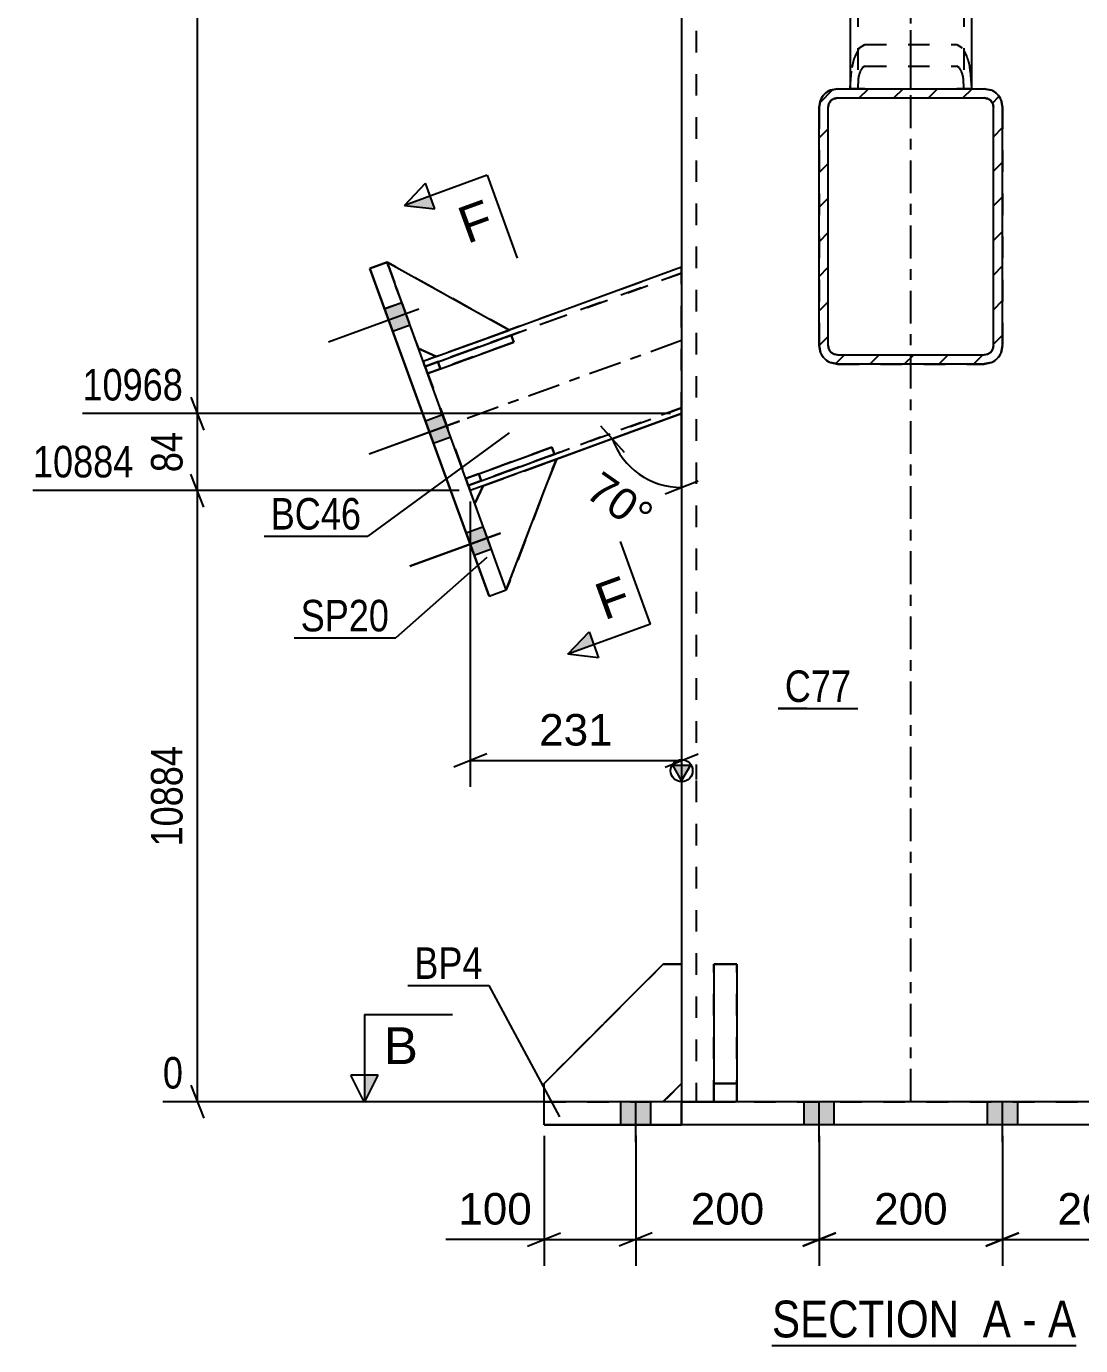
# Model space of a CAD drawing. Header units: millimetres. Extents: x 0 to 1189, y 0 to 841.
# Drawn here: x 383.9 to 479.7, y 364.4 to 484.3 of the extents above; entities that cross this region are included whole.
import ezdxf

# ---------------------------------------------------------------- set-up
doc = ezdxf.new("R2010")
doc.units = ezdxf.units.MM
doc.linetypes.add('DXK_LINE_DOT2', pattern=[3.9198, 1.9599, -1.9599])
doc.linetypes.add('DXK_LINE_DOT3', pattern=[5.9187, 2.979, -0.9799, 0.9799, -0.9799])
doc.styles.add('Arial', font='ARIAL.TTF', dxfattribs={"height": 0.2})
doc.styles.add('Arial Narrow', font='ARIALN.TTF', dxfattribs={"height": 0.2})

# ---------------------------------------------------------------- blocks, each defined once
blk = doc.blocks.new('Unknown-284935191-17 - 3278')
at = {"color": 6, "linetype": 'Continuous'}
blk.add_line((451.64, 364.4), (479.29, 364.4), dxfattribs=at)
at = {"color": 0, "linetype": 'Continuous'}
for points in [[(469.75, 365.15), (469.75, 368.65), (451.64, 368.65), (451.64, 365.15)], [(473.36, 365.15), (473.36, 368.65), (470.8, 368.65), (470.8, 365.15)], [(475.68, 365.15), (475.68, 368.65), (474.41, 368.65), (474.41, 365.15)], [(479.29, 365.15), (479.29, 368.65), (476.73, 368.65), (476.73, 365.15)]]:
    blk.add_wipeout(points, dxfattribs=at)
at = {"color": 7, "linetype": 'Continuous', "style": 'Arial Narrow'}
for s, p in [('SECTION ', (451.64, 365.15)), ('A', (470.8, 365.15)), ('A', (476.73, 365.15)), ('-', (474.41, 365.15))]:
    blk.add_text(s, height=3.34, dxfattribs=at).set_placement(p)
blk = doc.blocks.new('Part-284935191-3362 - 3278')
at = {"color": 7, "linetype": 'DXK_LINE_DOT2'}
for p, q in [((425.39, 442.5), (432.04, 444.92)), ((432.04, 444.92), (425.39, 442.5)), ((432.04, 444.92), (427.49, 433.07)), ((427.49, 433.07), (432.04, 444.92)), ((432.04, 444.92), (432.04, 444.92)), ((424.64, 440.9), (425.39, 442.5)), ((425.39, 442.5), (424.64, 440.9)), ((425.39, 442.5), (425.39, 442.5)), ((427.49, 433.07), (424.64, 440.9)), ((424.64, 440.9), (424.64, 440.9)), ((427.49, 433.07), (424.64, 440.9))]:
    blk.add_line(p, q, dxfattribs=at)
at = {"color": 2, "linetype": 'Continuous'}
blk.add_line((427.49, 433.07), (427.49, 433.07), dxfattribs=at)
blk.add_line((427.49, 433.07), (427.49, 433.07), dxfattribs=at)
blk.add_line((427.49, 433.07), (427.49, 433.07), dxfattribs=at)
blk = doc.blocks.new('Part-284935191-3472 - 3278')
at = {"color": 2, "linetype": 'Continuous'}
for p, q in [((441.76, 399.06), (430.93, 388.23)), ((441.76, 399.06), (441.76, 399.06)), ((443.43, 399.06), (441.76, 399.06)), ((430.93, 388.23), (430.93, 388.23)), ((430.93, 386.56), (430.93, 388.23)), ((441.76, 386.57), (443.43, 388.23))]:
    blk.add_line(p, q, dxfattribs=at)
at = {"color": 7, "linetype": 'DXK_LINE_DOT2'}
for p, q in [((430.93, 388.23), (441.76, 399.06)), ((441.76, 399.06), (443.43, 399.06)), ((443.43, 399.06), (443.43, 388.23)), ((443.43, 388.23), (441.76, 386.56)), ((441.76, 386.56), (430.93, 386.56)), ((441.76, 386.56), (430.93, 386.56)), ((430.93, 386.56), (430.93, 386.56)), ((441.76, 386.56), (441.76, 386.57)), ((441.76, 386.56), (441.76, 386.56))]:
    blk.add_line(p, q, dxfattribs=at)
blk = doc.blocks.new('Part-284935191-3473 - 3278')
at = {"color": 2, "linetype": 'Continuous'}
for p, q in [((446.34, 399.06), (446.34, 399.06)), ((448.43, 399.06), (446.34, 399.06)), ((446.34, 399.06), (446.34, 386.57)), ((448.43, 399.06), (448.43, 399.06)), ((448.43, 399.06), (448.43, 386.57)), ((448.43, 388.23), (446.34, 388.23)), ((446.34, 386.57), (448.43, 386.57))]:
    blk.add_line(p, q, dxfattribs=at)
at = {"color": 7, "linetype": 'DXK_LINE_DOT2'}
for p, q in [((446.34, 399.06), (448.43, 399.06)), ((446.34, 388.23), (448.43, 388.23)), ((446.34, 388.23), (446.34, 386.56)), ((448.43, 388.23), (448.43, 386.56)), ((446.34, 386.56), (446.34, 386.57)), ((448.43, 386.56), (446.34, 386.56)), ((448.43, 386.56), (448.43, 386.57))]:
    blk.add_line(p, q, dxfattribs=at)
blk = doc.blocks.new('Part-284935191-3409 - 3278')
at = {"linetype": 'Continuous'}
h = blk.add_hatch(dxfattribs=at)
h.set_pattern_fill('', scale=0.7, style=0, pattern_type=0)
h.set_pattern_definition([(45, (455.928, 455.2548), (-1.57154, 1.57154), [])])
h.paths.add_polyline_path([(455.93, 476.92), (455.93, 455.25), (456.05, 454.62), (456.42, 454.08), (456.96, 453.71), (457.59, 453.59), (470.93, 453.59), (471.57, 453.71), (472.11, 454.08), (472.47, 454.62), (472.59, 455.25), (472.59, 476.92), (472.47, 477.56), (472.11, 478.1), (471.57, 478.46), (470.93, 478.59), (457.59, 478.59), (456.96, 478.46), (456.42, 478.1), (456.05, 477.56)])
h.paths.add_polyline_path([(457.01, 477.51), (457.28, 477.69), (457.59, 477.75), (470.93, 477.75), (471.25, 477.69), (471.52, 477.51), (471.7, 477.24), (471.76, 476.92), (471.76, 455.25), (471.7, 454.94), (471.52, 454.67), (471.25, 454.48), (470.93, 454.42), (457.59, 454.42), (457.28, 454.48), (457.01, 454.67), (456.82, 454.94), (456.76, 455.25), (456.76, 476.92), (456.82, 477.24)])
at = {"color": 7, "linetype": 'DXK_LINE_DOT2'}
for p, q in [((456.96, 478.46), (457.59, 478.59)), ((457.59, 478.59), (470.93, 478.59)), ((457.59, 478.59), (457.59, 478.59)), ((470.93, 478.59), (470.93, 478.59)), ((470.93, 478.59), (471.57, 478.46)), ((455.93, 476.92), (456.05, 477.56)), ((456.82, 477.24), (456.76, 476.92)), ((456.82, 477.24), (456.82, 477.24)), ((471.7, 477.24), (471.7, 477.24)), ((471.76, 476.92), (471.7, 477.24)), ((472.47, 477.56), (472.59, 476.92)), ((455.93, 476.92), (455.93, 455.25)), ((456.76, 476.92), (456.76, 476.92)), ((456.76, 455.25), (456.76, 476.92)), ((471.76, 476.92), (471.76, 476.92)), ((471.76, 455.25), (471.76, 476.92)), ((472.59, 476.92), (472.59, 455.25)), ((456.05, 454.61), (455.93, 455.25)), ((456.05, 454.61), (456.05, 454.62)), ((456.76, 455.25), (456.76, 455.25)), ((456.76, 455.25), (456.82, 454.93)), ((457.28, 454.48), (457.59, 454.42)), ((457.59, 454.42), (457.59, 454.42)), ((457.59, 454.42), (470.93, 454.42)), ((470.93, 454.42), (471.25, 454.48)), ((470.93, 454.42), (470.93, 454.42)), ((471.7, 454.93), (471.76, 455.25)), ((471.76, 455.25), (471.76, 455.25)), ((472.59, 455.25), (472.47, 454.61)), ((472.47, 454.61), (472.47, 454.62)), ((472.59, 455.25), (472.59, 455.25))]:
    blk.add_line(p, q, dxfattribs=at)
at = {"color": 2, "linetype": 'Continuous'}
for p, q in [((457.59, 478.59), (456.96, 478.46)), ((457.59, 478.59), (470.93, 478.59)), ((471.57, 478.46), (470.93, 478.59)), ((456.05, 477.56), (455.93, 476.92)), ((456.76, 476.92), (456.82, 477.24)), ((457.59, 477.75), (457.28, 477.69)), ((457.28, 477.69), (457.59, 477.75)), ((457.59, 477.75), (457.59, 477.75)), ((457.59, 477.75), (470.93, 477.75)), ((457.59, 477.75), (470.93, 477.75)), ((470.93, 477.75), (470.93, 477.75)), ((471.25, 477.69), (470.93, 477.75)), ((470.93, 477.75), (471.25, 477.69)), ((471.7, 477.24), (471.76, 476.92)), ((472.59, 476.92), (472.47, 477.56)), ((455.93, 455.25), (455.93, 476.92)), ((456.76, 455.25), (456.76, 476.92)), ((471.76, 455.25), (471.76, 476.92)), ((472.59, 455.25), (472.59, 476.92)), ((455.93, 455.25), (456.05, 454.62)), ((456.82, 454.94), (456.76, 455.25)), ((457.59, 454.42), (457.28, 454.48)), ((457.59, 454.42), (470.93, 454.42)), ((471.25, 454.48), (470.93, 454.42)), ((471.76, 455.25), (471.7, 454.94)), ((472.47, 454.62), (472.59, 455.25)), ((457.59, 453.59), (456.96, 453.71)), ((456.96, 453.71), (457.59, 453.59)), ((457.59, 453.59), (470.93, 453.59)), ((457.59, 453.59), (457.59, 453.59)), ((457.59, 453.59), (470.93, 453.59)), ((471.57, 453.71), (470.93, 453.59)), ((470.93, 453.59), (471.57, 453.71)), ((470.93, 453.59), (470.93, 453.59))]:
    blk.add_line(p, q, dxfattribs=at)
at = {"color": 7, "linetype": 'DXK_LINE_DOT3'}
blk.add_line((464.26, 466.09), (464.26, 466.09), dxfattribs=at)
at = {"color": 7, "linetype": 'DXK_LINE_DOT2'}
for centre, radius, start, end in [((457.59, 476.92), 1.67, 112.5, 157.5), ((470.93, 476.92), 1.67, 22.5, 67.5), ((457.59, 455.25), 0.833, 202.5, 247.5), ((470.93, 455.25), 0.833, 292.5, 337.5)]:
    blk.add_arc(centre, radius, start, end, dxfattribs=at)
at = {"color": 2, "linetype": 'Continuous'}
for centre, radius, start, end in [((457.59, 476.92), 1.67, 112.5, 157.5), ((470.93, 476.92), 1.67, 22.5, 67.5), ((457.59, 476.92), 0.833, 112.5, 157.5), ((457.59, 476.92), 0.833, 112.5, 157.5), ((470.93, 476.92), 0.833, 22.5, 67.5), ((470.93, 476.92), 0.833, 22.5, 67.5), ((457.59, 455.25), 1.67, 202.5, 247.5), ((457.59, 455.25), 1.67, 202.5, 247.5), ((457.59, 455.25), 0.833, 202.5, 247.5), ((470.93, 455.25), 0.833, 292.5, 337.5), ((470.93, 455.25), 1.67, 292.5, 337.5), ((470.93, 455.25), 1.67, 292.5, 337.5)]:
    blk.add_arc(centre, radius, start, end, dxfattribs=at)
blk = doc.blocks.new('Part-284935191-3356 - 3278')
at = {"linetype": 'Continuous'}
blk.add_hatch(color=2, dxfattribs=at).paths.add_polyline_path([(443.43, 415.73), (442.63, 417.13), (444.23, 417.13)])
at = {"color": 2, "linetype": 'Continuous'}
for p, q in [((443.43, 746.47), (443.43, 415.83)), ((443.43, 415.73), (442.63, 417.13)), ((442.63, 417.13), (444.23, 417.13)), ((444.23, 417.13), (443.43, 415.73)), ((443.43, 415.73), (443.43, 386.57))]:
    blk.add_line(p, q, dxfattribs=at)
at = {"color": 7, "linetype": 'DXK_LINE_DOT2'}
for p, q in [((444.76, 746.47), (444.76, 415.83)), ((444.76, 415.73), (444.76, 386.56)), ((443.43, 386.56), (443.43, 386.57)), ((443.43, 386.57), (443.43, 386.56)), ((443.43, 386.56), (443.43, 386.56)), ((443.63, 386.56), (443.43, 386.56)), ((443.43, 386.56), (443.63, 386.56)), ((444.21, 386.56), (443.63, 386.56)), ((443.63, 386.56), (444.21, 386.56)), ((445.07, 386.56), (444.21, 386.56)), ((444.21, 386.56), (445.07, 386.56)), ((444.76, 386.56), (444.76, 386.57)), ((444.76, 386.56), (444.76, 386.56)), ((444.86, 386.56), (444.76, 386.56)), ((444.76, 386.56), (444.86, 386.56)), ((445.15, 386.56), (444.86, 386.56)), ((444.86, 386.56), (445.15, 386.56)), ((446.09, 386.56), (445.07, 386.56)), ((445.07, 386.56), (446.09, 386.56)), ((445.58, 386.56), (445.15, 386.56)), ((445.15, 386.56), (445.58, 386.56)), ((446.09, 386.56), (445.58, 386.56)), ((445.58, 386.56), (446.09, 386.56)), ((446.09, 386.56), (482.43, 386.56)), ((446.09, 386.56), (482.43, 386.56)), ((446.09, 386.56), (482.43, 386.56)), ((446.09, 386.56), (482.43, 386.56))]:
    blk.add_line(p, q, dxfattribs=at)
at = {"color": 7, "linetype": 'DXK_LINE_DOT3'}
for p, q in [((464.26, 415.83), (464.26, 746.47)), ((464.26, 386.56), (464.26, 415.73))]:
    blk.add_line(p, q, dxfattribs=at)
at = {"color": 2, "linetype": 'Continuous'}
blk.add_circle((443.43, 416.63), 1, dxfattribs=at)
blk = doc.blocks.new('Part-284935191-3357 - 3278')
at = {"color": 2, "linetype": 'Continuous'}
for p, q in [((432.04, 444.93), (425.39, 442.5)), ((427.49, 433.07), (432.04, 444.93)), ((432.04, 444.93), (432.04, 444.93)), ((424.64, 440.9), (425.39, 442.5)), ((425.39, 442.5), (425.39, 442.5)), ((427.49, 433.07), (427.49, 433.07)), ((427.49, 433.07), (427.49, 433.07))]:
    blk.add_line(p, q, dxfattribs=at)
at = {"color": 7, "linetype": 'DXK_LINE_DOT2'}
for p, q in [((425.39, 442.5), (432.04, 444.93)), ((432.04, 444.93), (427.49, 433.07)), ((424.64, 440.9), (425.39, 442.5)), ((427.49, 433.07), (424.64, 440.9)), ((424.64, 440.9), (424.64, 440.9)), ((424.64, 440.9), (424.64, 440.9)), ((427.49, 433.07), (424.64, 440.9))]:
    blk.add_line(p, q, dxfattribs=at)
blk = doc.blocks.new('Part-284935191-3363 - 3278')
at = {"color": 7, "linetype": 'DXK_LINE_DOT2'}
for p, q in [((423.81, 443.17), (431.64, 446.02)), ((424.99, 443.6), (431.64, 446.02)), ((431.87, 445.39), (431.64, 446.02)), ((424.04, 442.54), (431.87, 445.39)), ((431.87, 445.39), (425.21, 442.97)), ((423.81, 443.17), (424.99, 443.6)), ((425.21, 442.97), (424.99, 443.6)), ((424.04, 442.54), (423.81, 443.17)), ((424.03, 442.58), (423.81, 443.17)), ((423.81, 443.17), (423.81, 443.17)), ((424.04, 442.54), (424.03, 442.58)), ((425.21, 442.97), (424.04, 442.54)), ((424.04, 442.54), (424.04, 442.54))]:
    blk.add_line(p, q, dxfattribs=at)
blk = doc.blocks.new('Part-284935191-3370 - 3278')
at = {"color": 7, "linetype": 'DXK_LINE_DOT2'}
for p, q in [((420.11, 453.35), (427.94, 456.2)), ((420.33, 452.72), (428.17, 455.57)), ((421.28, 453.78), (427.94, 456.2)), ((428.17, 455.57), (421.51, 453.15)), ((428.17, 455.57), (427.94, 456.2)), ((420.11, 453.35), (421.28, 453.78)), ((420.33, 452.72), (420.11, 453.35)), ((420.33, 452.72), (420.11, 453.35)), ((420.11, 453.35), (420.11, 453.35)), ((421.51, 453.15), (420.33, 452.72)), ((421.51, 453.15), (421.28, 453.78)), ((420.33, 452.72), (420.33, 452.72))]:
    blk.add_line(p, q, dxfattribs=at)
blk = doc.blocks.new('Part-284935191-3375 - 3278')
at = {"color": 2, "linetype": 'Continuous'}
for p, q in [((416.66, 462.83), (427.77, 456.67)), ((421.11, 454.25), (427.77, 456.67)), ((427.77, 456.67), (427.77, 456.67)), ((419.51, 455), (421.11, 454.25)), ((421.11, 454.25), (421.11, 454.25))]:
    blk.add_line(p, q, dxfattribs=at)
at = {"color": 7, "linetype": 'DXK_LINE_DOT2'}
for p, q in [((416.66, 462.83), (416.66, 462.83)), ((416.66, 462.83), (419.51, 455)), ((416.66, 462.83), (416.66, 462.83)), ((416.66, 462.83), (427.77, 456.67)), ((419.51, 455), (416.66, 462.83)), ((427.77, 456.67), (421.11, 454.25)), ((419.51, 455), (419.51, 455)), ((419.51, 455), (419.51, 455)), ((421.11, 454.25), (419.51, 455))]:
    blk.add_line(p, q, dxfattribs=at)
blk = doc.blocks.new('Bolt-284935191-3381 - 3278')
at = {"linetype": 'Continuous'}
for points in [[(418.74, 457.11), (418, 459.15), (416.43, 458.58), (417.17, 456.54)], [(418.74, 457.11), (418, 459.15), (416.43, 458.58), (417.17, 456.54)], [(418.74, 457.11), (418, 459.14), (416.43, 458.57), (417.17, 456.54)], [(422.44, 446.93), (421.7, 448.97), (420.14, 448.4), (420.88, 446.36)], [(422.44, 446.93), (421.7, 448.96), (420.14, 448.39), (420.88, 446.36)], [(426.15, 436.75), (425.41, 438.79), (423.84, 438.22), (424.58, 436.18)], [(426.15, 436.75), (425.41, 438.79), (423.84, 438.22), (424.58, 436.18)], [(426.15, 436.75), (425.41, 438.78), (423.84, 438.21), (424.58, 436.18)]]:
    blk.add_hatch(color=1, dxfattribs=at).paths.add_polyline_path(points)
at = {"color": 1, "linetype": 'Continuous'}
for p, q in [((418, 459.15), (416.43, 458.58)), ((418, 459.15), (416.43, 458.58)), ((418, 459.14), (416.43, 458.57)), ((419.54, 458.56), (411.32, 455.56)), ((419.54, 458.56), (411.32, 455.57)), ((419.54, 458.55), (411.32, 455.56)), ((418.74, 457.11), (417.17, 456.54)), ((418.74, 457.11), (417.17, 456.54)), ((418.74, 457.11), (417.17, 456.54)), ((423.25, 448.38), (415.03, 445.39)), ((423.25, 448.37), (415.03, 445.38)), ((421.7, 448.97), (420.14, 448.4)), ((421.7, 448.96), (420.14, 448.39)), ((422.44, 446.93), (420.88, 446.36)), ((422.44, 446.93), (420.88, 446.36)), ((425.41, 438.79), (423.84, 438.22)), ((425.41, 438.79), (423.84, 438.22)), ((425.41, 438.78), (423.84, 438.21)), ((426.95, 438.2), (418.73, 435.2)), ((426.95, 438.2), (418.73, 435.21)), ((426.95, 438.19), (418.73, 435.2)), ((426.15, 436.75), (424.58, 436.18)), ((426.15, 436.75), (424.58, 436.18)), ((426.15, 436.75), (424.58, 436.18))]:
    blk.add_line(p, q, dxfattribs=at)
blk = doc.blocks.new('Part-284935191-3386 - 3278')
at = {"color": 2, "linetype": 'Continuous'}
for p, q in [((416.66, 462.83), (415.09, 462.26)), ((427.49, 433.07), (416.66, 462.83)), ((415.09, 462.26), (425.92, 432.5)), ((415.09, 462.26), (415.09, 462.25)), ((415.09, 462.25), (415.09, 462.25)), ((425.92, 432.5), (415.09, 462.25)), ((425.92, 432.5), (427.49, 433.07)), ((425.92, 432.5), (427.49, 433.07)), ((427.49, 433.07), (427.49, 433.07)), ((427.49, 433.07), (427.49, 433.07)), ((427.49, 433.07), (427.49, 433.07)), ((427.49, 433.07), (427.49, 433.07)), ((425.92, 432.5), (425.92, 432.5))]:
    blk.add_line(p, q, dxfattribs=at)
at = {"color": 7, "linetype": 'DXK_LINE_DOT2'}
for p, q in [((415.09, 462.25), (416.66, 462.82)), ((416.66, 462.82), (416.66, 462.83)), ((416.66, 462.83), (416.66, 462.83)), ((427.49, 433.07), (416.66, 462.82)), ((427.49, 433.07), (427.49, 433.07)), ((427.49, 433.07), (427.49, 433.07))]:
    blk.add_line(p, q, dxfattribs=at)
blk = doc.blocks.new('Part-284935191-3456 - 3278')
at = {"color": 7, "linetype": 'DXK_LINE_DOT2'}
for p, q in [((430.93, 388.22), (441.76, 399.06)), ((441.76, 399.06), (430.93, 388.22)), ((441.76, 399.06), (443.43, 399.06)), ((441.76, 399.06), (441.76, 399.06)), ((443.43, 399.06), (441.76, 399.06)), ((443.43, 399.06), (443.43, 388.22)), ((430.93, 386.56), (430.93, 388.22)), ((443.43, 388.22), (441.76, 386.56)), ((441.76, 386.56), (430.93, 386.56)), ((430.93, 386.56), (441.76, 386.56)), ((441.76, 386.56), (441.77, 386.57)), ((441.76, 386.56), (441.76, 386.56))]:
    blk.add_line(p, q, dxfattribs=at)
at = {"color": 2, "linetype": 'Continuous'}
blk.add_line((441.77, 386.57), (443.43, 388.22), dxfattribs=at)
blk = doc.blocks.new('Part-284935191-3396 - 3278')
at = {"color": 7, "linetype": 'DXK_LINE_DOT2'}
for p, q in [((443.43, 462.37), (419.94, 453.82)), ((420.11, 453.35), (443.43, 461.84)), ((443.43, 461.84), (420.11, 453.35)), ((443.43, 449.07), (443.43, 462.37)), ((427.77, 456.67), (421.11, 454.25)), ((419.94, 453.82), (419.94, 453.82)), ((419.94, 453.82), (419.96, 453.75)), ((419.96, 453.75), (419.94, 453.82)), ((419.96, 453.75), (420.04, 453.55)), ((420.04, 453.55), (419.96, 453.75)), ((420.04, 453.55), (420.15, 453.24)), ((420.15, 453.24), (420.04, 453.55)), ((420.11, 453.35), (420.11, 453.35)), ((420.12, 453.32), (420.11, 453.35)), ((420.11, 453.35), (420.12, 453.32)), ((420.16, 453.21), (420.12, 453.32)), ((420.12, 453.32), (420.16, 453.22)), ((420.15, 453.24), (424, 442.66)), ((420.15, 453.24), (424, 442.65)), ((420.16, 453.22), (423.99, 442.68)), ((420.16, 453.21), (423.93, 442.83)), ((424.04, 442.54), (443.43, 449.6)), ((443.43, 449.6), (424.04, 442.55)), ((432.04, 444.92), (425.38, 442.5)), ((432.04, 444.93), (425.39, 442.5)), ((423.99, 442.68), (423.93, 442.83)), ((423.99, 442.68), (424.03, 442.58)), ((424.03, 442.58), (423.99, 442.68)), ((424.11, 442.35), (424, 442.66)), ((424, 442.65), (424.11, 442.35)), ((424.03, 442.58), (424.04, 442.55)), ((424.04, 442.54), (424.03, 442.58)), ((424.04, 442.55), (424.04, 442.54)), ((424.11, 442.35), (424.18, 442.15)), ((424.18, 442.15), (424.11, 442.35)), ((424.18, 442.15), (424.21, 442.07)), ((424.21, 442.08), (424.18, 442.15)), ((424.21, 442.07), (424.21, 442.08)), ((424.21, 442.07), (424.21, 442.08))]:
    blk.add_line(p, q, dxfattribs=at)
at = {"color": 2, "linetype": 'Continuous'}
for p, q in [((443.43, 462.37), (427.77, 456.67)), ((421.11, 454.25), (419.94, 453.82)), ((443.43, 449.07), (432.04, 444.93)), ((443.43, 449.07), (432.04, 444.92)), ((425.39, 442.5), (424.21, 442.08)), ((425.38, 442.5), (424.21, 442.08))]:
    blk.add_line(p, q, dxfattribs=at)
at = {"color": 7, "linetype": 'DXK_LINE_DOT3'}
blk.add_line((443.43, 455.72), (422.07, 447.95), dxfattribs=at)
blk = doc.blocks.new('Part-284935191-3462 - 3278')
at = {"color": 2, "linetype": 'Continuous'}
for p, q in [((430.93, 386.56), (443.43, 386.57)), ((430.93, 384.48), (430.93, 386.56)), ((443.43, 386.57), (443.43, 384.48)), ((443.43, 386.57), (485.09, 386.57)), ((485.09, 384.48), (485.09, 386.57)), ((485.09, 386.57), (497.59, 386.56)), ((497.59, 384.48), (497.59, 386.56)), ((430.93, 384.48), (443.43, 384.48)), ((430.93, 384.48), (430.93, 384.47)), ((430.93, 384.47), (430.93, 384.48)), ((430.93, 384.47), (443.43, 384.47)), ((443.43, 384.48), (485.09, 384.48)), ((485.1, 384.47), (443.43, 384.47)), ((497.59, 384.48), (485.09, 384.48)), ((485.1, 384.47), (497.59, 384.47)), ((497.59, 384.47), (497.59, 384.48)), ((497.59, 384.47), (497.59, 384.48))]:
    blk.add_line(p, q, dxfattribs=at)
at = {"color": 7, "linetype": 'DXK_LINE_DOT2'}
for p, q in [((443.43, 386.55), (430.93, 386.56)), ((430.93, 386.56), (430.93, 386.56)), ((485.1, 386.55), (443.43, 386.55)), ((443.43, 384.47), (443.43, 386.55)), ((497.59, 386.56), (485.1, 386.55)), ((485.1, 386.55), (485.1, 384.47))]:
    blk.add_line(p, q, dxfattribs=at)
blk = doc.blocks.new('Bolt-284935191-3405 - 3278')
at = {"linetype": 'Continuous'}
for points in [[(437.89, 384.48), (440.64, 384.48), (440.64, 386.56), (437.89, 386.56)], [(437.89, 384.48), (440.64, 384.48), (440.64, 386.56), (437.89, 386.56)], [(454.55, 384.47), (457.3, 384.47), (457.3, 386.56), (454.55, 386.56)], [(454.55, 384.48), (457.3, 384.48), (457.3, 386.56), (454.55, 386.56)], [(471.22, 384.47), (473.97, 384.47), (473.97, 386.56), (471.22, 386.56)], [(471.22, 384.48), (473.97, 384.48), (473.97, 386.56), (471.22, 386.56)], [(487.89, 384.48), (490.64, 384.48), (490.64, 386.56), (487.89, 386.56)], [(487.89, 384.48), (490.64, 384.48), (490.64, 386.56), (487.89, 386.56)]]:
    blk.add_hatch(color=1, dxfattribs=at).paths.add_polyline_path(points)
at = {"color": 1, "linetype": 'Continuous'}
for p, q in [((437.89, 384.48), (437.89, 386.56)), ((437.89, 384.48), (437.89, 386.56)), ((439.26, 382.89), (439.26, 386.56)), ((439.26, 382.9), (439.26, 386.56)), ((440.64, 384.48), (440.64, 386.56)), ((440.64, 384.48), (440.64, 386.56)), ((454.55, 384.47), (454.55, 386.56)), ((454.55, 384.48), (454.55, 386.56)), ((455.93, 382.89), (455.93, 386.56)), ((455.93, 382.9), (455.93, 386.56)), ((457.3, 384.47), (457.3, 386.56)), ((457.3, 384.48), (457.3, 386.56)), ((471.22, 384.47), (471.22, 386.56)), ((471.22, 384.48), (471.22, 386.56)), ((472.59, 382.89), (472.59, 386.56)), ((472.59, 382.9), (472.59, 386.56)), ((473.97, 384.47), (473.97, 386.56)), ((473.97, 384.48), (473.97, 386.56)), ((487.89, 384.48), (487.89, 386.56)), ((487.89, 384.48), (487.89, 386.56)), ((489.26, 382.89), (489.26, 386.56)), ((489.26, 382.9), (489.26, 386.56)), ((490.64, 384.48), (490.64, 386.56)), ((490.64, 384.48), (490.64, 386.56))]:
    blk.add_line(p, q, dxfattribs=at)
blk = doc.blocks.new('Part-284935191-3413 - 3278')
at = {"color": 7, "linetype": 'DXK_LINE_DOT2'}
for p, q in [((457.59, 478.58), (456.96, 478.45)), ((457.59, 478.58), (470.93, 478.58)), ((457.59, 478.58), (457.59, 478.58)), ((470.93, 478.58), (470.93, 478.58)), ((471.57, 478.45), (470.93, 478.58)), ((456.05, 477.55), (455.93, 476.91)), ((456.76, 476.91), (456.82, 477.23)), ((456.82, 477.23), (456.82, 477.23)), ((457.28, 477.68), (457.59, 477.75)), ((457.59, 477.74), (457.59, 477.75)), ((457.59, 477.75), (470.93, 477.75)), ((470.93, 477.74), (470.93, 477.75)), ((470.93, 477.75), (471.25, 477.68)), ((471.7, 477.23), (471.7, 477.23)), ((471.7, 477.23), (471.76, 476.91)), ((472.59, 476.91), (472.47, 477.55)), ((455.93, 476.91), (455.93, 455.24)), ((456.76, 476.91), (456.76, 476.91)), ((456.76, 455.25), (456.76, 476.91)), ((471.76, 476.91), (471.76, 476.91)), ((471.76, 455.25), (471.76, 476.91)), ((472.59, 476.91), (472.59, 455.24)), ((455.93, 455.25), (456.05, 454.61)), ((456.05, 454.6), (456.05, 454.61)), ((456.76, 455.24), (456.76, 455.25)), ((456.82, 454.93), (456.76, 455.25)), ((457.59, 454.41), (457.28, 454.48)), ((457.59, 454.41), (457.59, 454.41)), ((457.59, 454.41), (470.93, 454.41)), ((471.25, 454.48), (470.93, 454.41)), ((470.93, 454.41), (470.93, 454.41)), ((471.76, 455.25), (471.7, 454.93)), ((471.76, 455.24), (471.76, 455.25)), ((472.47, 454.61), (472.59, 455.25)), ((472.47, 454.6), (472.47, 454.61)), ((456.96, 453.71), (457.59, 453.58)), ((457.59, 453.58), (470.93, 453.58)), ((457.59, 453.58), (457.59, 453.58)), ((470.93, 453.58), (471.57, 453.71)), ((470.93, 453.58), (470.93, 453.58))]:
    blk.add_line(p, q, dxfattribs=at)
at = {"color": 7, "linetype": 'DXK_LINE_DOT3'}
blk.add_line((464.26, 466.08), (464.26, 466.08), dxfattribs=at)
at = {"color": 7, "linetype": 'DXK_LINE_DOT2'}
for centre, radius, start, end in [((457.59, 476.91), 1.67, 112.5, 157.5), ((470.93, 476.91), 1.67, 22.5, 67.5), ((457.59, 476.91), 0.833, 112.5, 157.5), ((470.93, 476.91), 0.833, 22.5, 67.5), ((457.59, 455.25), 1.67, 202.5, 247.5), ((457.59, 455.25), 0.833, 202.5, 247.5), ((470.93, 455.25), 0.833, 292.5, 337.5), ((470.93, 455.25), 1.67, 292.5, 337.5)]:
    blk.add_arc(centre, radius, start, end, dxfattribs=at)
blk = doc.blocks.new('Part-284935191-3457 - 3278')
at = {"color": 7, "linetype": 'DXK_LINE_DOT2'}
for p, q in [((446.34, 386.55), (446.34, 399.06)), ((448.43, 399.06), (446.34, 399.06)), ((446.34, 399.06), (448.43, 399.06)), ((448.43, 386.55), (448.43, 399.06)), ((446.34, 388.22), (448.43, 388.22)), ((448.43, 388.22), (446.34, 388.22)), ((446.34, 386.56), (446.34, 386.55)), ((446.34, 386.56), (448.43, 386.56)), ((446.34, 386.55), (448.43, 386.55)), ((448.43, 386.56), (448.43, 386.55))]:
    blk.add_line(p, q, dxfattribs=at)
blk = doc.blocks.new('Part-284935191-3480 - 3278')
at = {"linetype": 'Continuous'}
h = blk.add_hatch(dxfattribs=at)
h.set_pattern_fill('', scale=0.7, style=0, pattern_type=0)
h.set_pattern_definition([(45, (458.7613, 492.9583), (-1.57154, 1.57154), [])])
h.paths.add_polyline_path([(458.76, 517.54), (458.76, 492.96), (458.86, 491.45), (459.15, 490.18), (459.58, 489.32), (460.09, 489.02), (468.43, 489.02), (468.94, 489.32), (469.37, 490.18), (469.66, 491.45), (469.76, 492.96), (469.76, 517.54), (469.66, 519.05), (469.37, 520.33), (468.94, 521.18), (468.43, 521.48), (460.09, 521.48), (459.58, 521.18), (459.15, 520.33), (458.86, 519.05)])
h.paths.add_polyline_path([(459.62, 518.93), (459.84, 519.36), (460.09, 519.51), (468.43, 519.51), (468.68, 519.36), (468.9, 518.93), (469.04, 518.3), (469.09, 517.54), (469.09, 492.96), (469.04, 492.21), (468.9, 491.57), (468.68, 491.14), (468.43, 490.99), (460.09, 490.99), (459.84, 491.14), (459.62, 491.57), (459.48, 492.21), (459.43, 492.96), (459.43, 517.54), (459.48, 518.3)])
at = {"color": 2, "linetype": 'Continuous'}
for p, q in [((460.09, 521.48), (459.58, 521.18)), ((460.09, 521.48), (468.43, 521.48)), ((468.94, 521.18), (468.43, 521.48)), ((458.86, 519.05), (458.76, 517.54)), ((459.84, 519.36), (460.09, 519.51)), ((460.09, 519.51), (468.43, 519.51)), ((468.43, 519.51), (468.68, 519.36)), ((469.76, 517.54), (469.66, 519.05)), ((459.43, 517.54), (459.48, 518.3)), ((469.04, 518.3), (469.09, 517.54)), ((458.76, 492.96), (458.76, 517.54)), ((459.43, 492.96), (459.43, 517.54)), ((469.09, 492.96), (469.09, 517.54)), ((469.76, 492.96), (469.76, 517.54)), ((458.76, 492.96), (458.76, 478.59)), ((458.76, 492.96), (458.86, 491.45)), ((459.48, 492.21), (459.43, 492.96)), ((469.09, 492.96), (469.04, 492.21)), ((469.66, 491.45), (469.76, 492.96)), ((469.76, 492.96), (469.76, 478.59)), ((460.09, 490.99), (459.84, 491.14)), ((460.09, 490.99), (468.43, 490.99)), ((468.68, 491.14), (468.43, 490.99)), ((459.58, 489.32), (460.09, 489.02)), ((460.09, 489.02), (468.43, 489.02)), ((468.43, 489.02), (468.94, 489.32))]:
    blk.add_line(p, q, dxfattribs=at)
at = {"color": 7, "linetype": 'DXK_LINE_DOT2'}
for p, q in [((458.76, 517.54), (458.76, 492.96)), ((459.43, 517.54), (459.43, 478.59)), ((469.09, 517.54), (469.09, 478.59)), ((469.76, 517.54), (469.76, 492.96)), ((459.58, 482.31), (460.09, 482.61)), ((460.09, 482.61), (468.43, 482.61)), ((468.43, 482.61), (468.94, 482.31)), ((460.09, 480.64), (459.84, 480.5)), ((460.09, 480.64), (468.43, 480.64)), ((468.68, 480.5), (468.43, 480.64)), ((458.76, 478.68), (458.86, 480.18)), ((459.48, 479.43), (459.43, 478.68)), ((469.09, 478.68), (469.04, 479.43)), ((469.66, 480.18), (469.76, 478.68)), ((458.76, 478.59), (458.76, 478.59)), ((458.76, 478.59), (459.43, 478.59)), ((458.76, 478.59), (458.76, 478.59)), ((458.76, 478.59), (458.76, 478.59)), ((458.86, 478.59), (458.76, 478.59)), ((459.15, 478.59), (458.86, 478.59)), ((459.58, 478.59), (459.15, 478.59)), ((459.43, 478.59), (459.48, 478.59)), ((459.48, 478.59), (459.62, 478.59)), ((460.09, 478.59), (459.58, 478.59)), ((459.62, 478.59), (459.84, 478.59)), ((459.84, 478.59), (460.09, 478.59)), ((460.09, 478.59), (468.43, 478.59)), ((460.09, 478.59), (468.43, 478.59)), ((468.43, 478.59), (468.68, 478.59)), ((468.94, 478.59), (468.43, 478.59)), ((468.68, 478.59), (468.9, 478.59)), ((468.9, 478.59), (469.04, 478.59)), ((469.37, 478.59), (468.94, 478.59)), ((469.04, 478.59), (469.09, 478.59)), ((469.09, 478.59), (469.76, 478.59)), ((469.66, 478.59), (469.37, 478.59)), ((469.76, 478.59), (469.66, 478.59)), ((469.76, 478.59), (469.76, 478.59)), ((469.76, 478.59), (469.76, 478.59)), ((469.76, 478.59), (469.76, 478.59))]:
    blk.add_line(p, q, dxfattribs=at)
at = {"color": 7, "linetype": 'DXK_LINE_DOT3'}
blk.add_line((464.26, 478.59), (464.26, 505.25), dxfattribs=at)
at = {"color": 2, "linetype": 'Continuous'}
for centre, radius, start, end in [((463.45, 518.68), 4.6, 147.1395, 175.4124), ((465.07, 518.68), 4.6, 4.5876, 32.8605), ((461.77, 518.11), 2.3, 147.1395, 175.4124), ((466.75, 518.11), 2.3, 4.5876, 32.8605), ((463.45, 491.82), 4.6, 184.5876, 212.8605), ((461.77, 492.39), 2.3, 184.5876, 212.8605), ((466.75, 492.39), 2.3, 327.1395, 355.4124), ((465.07, 491.82), 4.6, 327.1395, 355.4124)]:
    blk.add_arc(centre, radius, start, end, dxfattribs=at)
at = {"color": 7, "linetype": 'DXK_LINE_DOT2'}
for centre, radius, start, end in [((463.45, 479.82), 4.6, 147.1251, 175.409), ((465.08, 479.82), 4.6, 4.591, 32.8749), ((461.77, 479.25), 2.3, 147.1251, 175.409), ((466.75, 479.25), 2.3, 4.591, 32.8749)]:
    blk.add_arc(centre, radius, start, end, dxfattribs=at)
blk = doc.blocks.new('Part-284935191-3534 - 3278')
at = {"color": 2, "linetype": 'Continuous'}
for p, q in [((420.11, 453.35), (427.94, 456.2)), ((420.33, 452.73), (428.17, 455.58)), ((427.94, 456.2), (428.17, 455.58)), ((420.11, 453.35), (420.33, 452.73)), ((420.33, 452.73), (421.51, 453.15))]:
    blk.add_line(p, q, dxfattribs=at)
at = {"color": 7, "linetype": 'DXK_LINE_DOT2'}
for p, q in [((427.94, 456.2), (421.28, 453.78)), ((421.51, 453.15), (428.17, 455.58)), ((421.28, 453.78), (420.11, 453.35)), ((420.11, 453.35), (420.11, 453.35)), ((420.11, 453.35), (420.33, 452.73)), ((421.28, 453.78), (421.51, 453.15)), ((420.33, 452.73), (420.33, 452.73))]:
    blk.add_line(p, q, dxfattribs=at)
blk = doc.blocks.new('Part-284935191-3535 - 3278')
at = {"color": 2, "linetype": 'Continuous'}
for p, q in [((423.81, 443.18), (431.64, 446.02)), ((431.64, 446.02), (431.87, 445.4)), ((424.04, 442.55), (431.87, 445.4)), ((423.81, 443.18), (424.04, 442.55)), ((424.04, 442.55), (425.21, 442.97))]:
    blk.add_line(p, q, dxfattribs=at)
at = {"color": 7, "linetype": 'DXK_LINE_DOT2'}
for p, q in [((431.64, 446.02), (424.99, 443.6)), ((425.21, 442.97), (431.87, 445.4)), ((424.99, 443.6), (423.81, 443.17)), ((424.99, 443.6), (425.21, 442.97)), ((423.81, 443.17), (423.81, 443.18)), ((423.81, 443.17), (424.04, 442.55)), ((424.04, 442.55), (424.04, 442.55))]:
    blk.add_line(p, q, dxfattribs=at)
blk = doc.blocks.new('Part-284935191-3536 - 3278')
at = {"color": 7, "linetype": 'DXK_LINE_DOT2'}
for p, q in [((427.77, 456.67), (416.66, 462.83)), ((416.66, 462.83), (419.51, 455)), ((416.66, 462.83), (416.66, 462.83)), ((416.66, 462.83), (427.77, 456.67)), ((419.51, 455), (416.66, 462.83)), ((421.11, 454.25), (427.77, 456.67)), ((427.77, 456.67), (421.11, 454.25)), ((427.77, 456.67), (427.77, 456.67)), ((419.51, 455), (419.51, 454.99)), ((419.51, 455), (419.51, 455)), ((421.11, 454.25), (419.51, 455)), ((421.11, 454.25), (421.11, 454.25)), ((421.11, 454.25), (421.11, 454.25))]:
    blk.add_line(p, q, dxfattribs=at)
at = {"color": 2, "linetype": 'Continuous'}
blk.add_line((419.51, 454.99), (421.11, 454.25), dxfattribs=at)
blk = doc.blocks.new('StraightDimension-284935191-3655 - 3278')
at = {"color": 7, "linetype": 'Continuous'}
for p, q in [((430.93, 383.47), (430.93, 371.65)), ((439.26, 383.48), (439.26, 371.65)), ((430.93, 374.05), (422.01, 374.05)), ((430.93, 374.05), (422.01, 374.05)), ((429.43, 373.45), (432.43, 374.65)), ((430.93, 374.05), (439.26, 374.05)), ((440.76, 374.65), (437.76, 373.45))]:
    blk.add_line(p, q, dxfattribs=at)
at = {"color": 0}
blk.add_wipeout([(430.4, 374.8), (430.4, 379), (422.53, 379), (422.53, 374.8)], dxfattribs=at)
at = {"color": 3, "style": 'Arial'}
blk.add_text('100', height=2.865, dxfattribs=at).set_placement((423.13, 375.4))
blk = doc.blocks.new('StraightDimension-284935191-3590 - 3278')
at = {"color": 7, "linetype": 'Continuous'}
for p, q in [((443.43, 448.07), (443.43, 415.17)), ((424.21, 441.08), (424.21, 415.17)), ((425.71, 418.17), (422.71, 416.97)), ((424.21, 417.57), (443.43, 417.57)), ((441.93, 416.97), (444.93, 418.17))]:
    blk.add_line(p, q, dxfattribs=at)
at = {"color": 0}
blk.add_wipeout([(437.75, 418.32), (437.75, 422.52), (429.88, 422.52), (429.88, 418.32)], dxfattribs=at)
at = {"color": 3, "style": 'Arial'}
blk.add_text('231', height=2.865, dxfattribs=at).set_placement((430.48, 418.92))
blk = doc.blocks.new('StraightDimension-284935191-3634 - 3278')
at = {"color": 7, "linetype": 'Continuous'}
for p, q in [((472.59, 383.47), (472.59, 371.65)), ((489.26, 383.48), (489.26, 371.65)), ((474.09, 374.65), (471.09, 373.45)), ((472.59, 374.05), (489.26, 374.05)), ((487.76, 373.45), (490.76, 374.65))]:
    blk.add_line(p, q, dxfattribs=at)
at = {"color": 0}
blk.add_wipeout([(484.86, 374.8), (484.86, 379), (476.99, 379), (476.99, 374.8)], dxfattribs=at)
at = {"color": 3, "style": 'Arial'}
blk.add_text('200', height=2.865, dxfattribs=at).set_placement((477.59, 375.4))
blk = doc.blocks.new('StraightDimension-284935191-3642 - 3278')
at = {"color": 7, "linetype": 'Continuous'}
for p, q in [((455.93, 383.47), (455.93, 371.65)), ((472.59, 383.47), (472.59, 371.65)), ((457.43, 374.65), (454.43, 373.45)), ((455.93, 374.05), (472.59, 374.05)), ((471.09, 373.45), (474.09, 374.65))]:
    blk.add_line(p, q, dxfattribs=at)
at = {"color": 0}
blk.add_wipeout([(468.2, 374.8), (468.2, 379), (460.33, 379), (460.33, 374.8)], dxfattribs=at)
at = {"color": 3, "style": 'Arial'}
blk.add_text('200', height=2.865, dxfattribs=at).set_placement((460.93, 375.4))
blk = doc.blocks.new('StraightDimension-284935191-3647 - 3278')
at = {"color": 7, "linetype": 'Continuous'}
for p, q in [((439.26, 383.48), (439.26, 371.65)), ((455.93, 383.47), (455.93, 371.65)), ((440.76, 374.65), (437.76, 373.45)), ((439.26, 374.05), (455.93, 374.05)), ((454.43, 373.45), (457.43, 374.65))]:
    blk.add_line(p, q, dxfattribs=at)
at = {"color": 0}
blk.add_wipeout([(451.53, 374.8), (451.53, 379), (443.66, 379), (443.66, 374.8)], dxfattribs=at)
at = {"color": 3, "style": 'Arial'}
blk.add_text('200', height=2.865, dxfattribs=at).set_placement((444.26, 375.4))
blk = doc.blocks.new('StraightDimension-284935191-3904 - 3278')
at = {"color": 7, "linetype": 'Continuous'}
for p, q in [((400.01, 440.58), (398.81, 443.58)), ((423.21, 442.08), (384.47, 442.08)), ((399.41, 386.56), (399.41, 442.08)), ((398.81, 388.06), (400.01, 385.06)), ((442.43, 386.56), (396.28, 386.56))]:
    blk.add_line(p, q, dxfattribs=at)
at = {"color": 0, "linetype": 'Continuous'}
blk.add_wipeout([(394.21, 442.68), (394.21, 446.88), (383.87, 446.88), (383.87, 442.68)], dxfattribs=at)
at = {"color": 0}
blk.add_wipeout([(398.66, 419.49), (394.46, 419.49), (394.46, 409.15), (398.66, 409.15)], dxfattribs=at)
at = {"color": 3, "linetype": 'Continuous', "style": 'Arial Narrow'}
blk.add_text('10884', height=2.863, dxfattribs=at).set_placement((384.47, 443.28))
at = {"color": 3, "style": 'Arial Narrow'}
blk.add_text('10884', height=2.863, rotation=90.0002, dxfattribs=at).set_placement((398.06, 409.75))
at = {"color": 0, "linetype": 'Continuous'}
blk.add_wipeout([(398.71, 387.16), (398.71, 391.36), (395.68, 391.36), (395.68, 387.16)], dxfattribs=at)
at = {"color": 3, "linetype": 'Continuous', "style": 'Arial Narrow'}
blk.add_text('0', height=2.86, dxfattribs=at).set_placement((396.28, 387.76))
blk = doc.blocks.new('StraightDimension-284935191-3910 - 3278')
at = {"color": 7, "linetype": 'Continuous'}
for p, q in [((398.81, 450.57), (400.01, 447.57)), ((442.43, 449.07), (388.97, 449.07)), ((399.41, 442.08), (399.41, 449.07)), ((400.01, 440.58), (398.81, 443.58)), ((423.21, 442.08), (384.47, 442.08))]:
    blk.add_line(p, q, dxfattribs=at)
at = {"color": 0, "linetype": 'Continuous'}
blk.add_wipeout([(398.71, 449.67), (398.71, 453.87), (388.37, 453.87), (388.37, 449.67)], dxfattribs=at)
at = {"color": 0}
blk.add_wipeout([(398.66, 448), (394.46, 448), (394.46, 443.15), (398.66, 443.15)], dxfattribs=at)
at = {"color": 3, "linetype": 'Continuous', "style": 'Arial Narrow'}
blk.add_text('10968', height=2.863, dxfattribs=at).set_placement((388.97, 450.27))
at = {"color": 3, "style": 'Arial Narrow'}
blk.add_text('84', height=2.863, rotation=90.0002, dxfattribs=at).set_placement((398.06, 443.75))
blk = doc.blocks.new('StraightDimension-284935191-3925 - 3278')
at = {"color": 7, "linetype": 'Continuous'}
for p, q in [((399.41, 449.07), (399.41, 716.36)), ((398.81, 450.57), (400.01, 447.57)), ((442.43, 449.07), (388.97, 449.07))]:
    blk.add_line(p, q, dxfattribs=at)
blk = doc.blocks.new('AngleDimension-284935191-10036 - 3278')
at = {"color": 7, "linetype": 'Continuous'}
for p, q in [((437.12, 446.77), (443.43, 449.07)), ((442.49, 448.72), (437.12, 446.77)), ((443.43, 442.35), (443.43, 449.07)), ((436.04, 447.97), (438.2, 445.57)), ((444.93, 442.95), (441.93, 441.75))]:
    blk.add_line(p, q, dxfattribs=at)
blk.add_arc((443.43, 449.07), 6.71, 200, 270, dxfattribs=at)
at = {"color": 0}
blk.add_wipeout([(439.62, 437.31), (442.03, 440.75), (436.09, 444.91), (433.68, 441.47)], dxfattribs=at)
at = {"color": 3, "style": 'Arial'}
blk.add_text('70°', height=2.865, rotation=-35.002, dxfattribs=at).set_placement((434.52, 441.62))
blk = doc.blocks.new('Mark-284935191-3352 - 3278')
at = {"color": 30, "linetype": 'Continuous'}
for p, q in [((454.82, 422.28), (452.21, 422.28)), ((452.21, 422.28), (459.44, 422.28))]:
    blk.add_line(p, q, dxfattribs=at)
at = {"color": 0}
blk.add_wipeout([(458.84, 422.88), (458.84, 425.88), (452.81, 425.88), (452.81, 422.88)], dxfattribs=at)
blk.add_wipeout([(458.84, 422.88), (458.84, 425.88), (452.81, 425.88), (452.81, 422.88)], dxfattribs=at)
at = {"color": 3, "style": 'Arial Narrow'}
blk.add_text('C77', height=2.863, dxfattribs=at).set_placement((452.81, 422.88))
blk = doc.blocks.new('Mark-284935191-3382 - 3278')
at = {"color": 30, "linetype": 'Continuous'}
for p in [(425.73, 436), (408.2, 428.69)]:
    blk.add_line(p, (417.44, 428.69), dxfattribs=at)
at = {"color": 0}
blk.add_wipeout([(416.84, 429.29), (416.84, 432.29), (408.8, 432.29), (408.8, 429.29)], dxfattribs=at)
blk.add_wipeout([(416.84, 429.29), (416.84, 432.29), (408.8, 432.29), (408.8, 429.29)], dxfattribs=at)
at = {"color": 3, "style": 'Arial Narrow'}
blk.add_text('SP20', height=2.863, dxfattribs=at).set_placement((408.8, 429.29))
blk = doc.blocks.new('Mark-284935191-3392 - 3278')
at = {"color": 30, "linetype": 'Continuous'}
for p in [(427.74, 447.34), (405.48, 437.94)]:
    blk.add_line(p, (414.91, 437.94), dxfattribs=at)
at = {"color": 0}
blk.add_wipeout([(414.31, 438.54), (414.31, 441.54), (406.08, 441.54), (406.08, 438.54)], dxfattribs=at)
blk.add_wipeout([(414.31, 438.54), (414.31, 441.54), (406.08, 441.54), (406.08, 438.54)], dxfattribs=at)
at = {"color": 3, "style": 'Arial Narrow'}
blk.add_text('BC46', height=2.863, dxfattribs=at).set_placement((406.08, 438.54))
blk = doc.blocks.new('Mark-284935191-3458 - 3278')
at = {"color": 30, "linetype": 'Continuous'}
for p in [(418.53, 397.12), (432.37, 385.18)]:
    blk.add_line(p, (425.94, 397.12), dxfattribs=at)
at = {"color": 0}
blk.add_wipeout([(425.34, 397.72), (425.34, 400.72), (419.13, 400.72), (419.13, 397.72)], dxfattribs=at)
blk.add_wipeout([(425.34, 397.72), (425.34, 400.72), (419.13, 400.72), (419.13, 397.72)], dxfattribs=at)
at = {"color": 3, "style": 'Arial Narrow'}
blk.add_text('BP4', height=2.863, dxfattribs=at).set_placement((419.13, 397.72))
blk = doc.blocks.new('SectionMark-284935191-3986 - 3278')
at = {"linetype": 'Continuous'}
for points in [[(420.58, 468.84), (421.01, 467.67), (418.23, 467.99)], [(435.01, 429.24), (435.44, 428.06), (433.09, 427.21)]]:
    blk.add_hatch(color=6, dxfattribs=at).paths.add_polyline_path(points)
at = {"color": 6, "linetype": 'Continuous'}
for p, q in [((418.23, 467.99), (420.15, 470.02)), ((421.01, 467.67), (420.15, 470.02)), ((418.23, 467.99), (421.01, 467.67)), ((433.09, 427.21), (435.01, 429.24)), ((435.01, 429.24), (435.86, 426.89)), ((435.86, 426.89), (433.09, 427.21))]:
    blk.add_line(p, q, dxfattribs=at)
at = {"color": 0, "linetype": 'Continuous'}
for points in [[(426.61, 465.45), (425.41, 468.74), (422.73, 467.76), (423.93, 464.47)], [(439.06, 431.25), (437.87, 434.54), (435.19, 433.56), (436.39, 430.27)]]:
    blk.add_wipeout(points, dxfattribs=at)
at = {"color": 6, "linetype": 'Continuous'}
for p, q in [((425.75, 470.73), (418.23, 467.99)), ((425.75, 470.73), (428.49, 463.21)), ((440.6, 429.94), (437.87, 437.46)), ((440.6, 429.94), (433.09, 427.21))]:
    blk.add_line(p, q, dxfattribs=at)
at = {"color": 3, "linetype": 'Continuous', "style": 'Arial'}
for p in [(423.93, 464.47), (436.39, 430.27)]:
    blk.add_text('F', height=3.34, rotation=20.0134, dxfattribs=at).set_placement(p)
blk = doc.blocks.new('SectionMark-284935191-3990 - 3278')
at = {"linetype": 'Continuous'}
for points in [[(414.6, 388.98), (415.85, 388.98), (414.6, 386.48)], [(511.01, 388.98), (512.26, 388.98), (512.26, 386.48)]]:
    blk.add_hatch(color=6, dxfattribs=at).paths.add_polyline_path(points)
at = {"color": 6, "linetype": 'Continuous'}
for p, q in [((414.6, 394.48), (422.6, 394.48)), ((414.6, 394.48), (414.6, 386.48)), ((512.26, 394.48), (504.26, 394.48)), ((512.26, 394.48), (512.26, 386.48)), ((414.6, 386.48), (413.35, 388.98)), ((415.85, 388.98), (413.35, 388.98)), ((414.6, 386.48), (415.85, 388.98)), ((511.01, 388.98), (513.51, 388.98)), ((512.26, 386.48), (511.01, 388.98)), ((513.51, 388.98), (512.26, 386.48))]:
    blk.add_line(p, q, dxfattribs=at)
at = {"color": 0, "linetype": 'Continuous'}
for points in [[(419.46, 389.98), (419.46, 393.48), (416.35, 393.48), (416.35, 389.98)], [(510.51, 389.98), (510.51, 393.48), (507.4, 393.48), (507.4, 389.98)]]:
    blk.add_wipeout(points, dxfattribs=at)
at = {"color": 3, "linetype": 'Continuous', "style": 'Arial'}
for p in [(416.35, 389.98), (507.4, 389.98)]:
    blk.add_text('B', height=3.34, dxfattribs=at).set_placement(p)

msp = doc.modelspace()

# ---------------------------------------------------------------- block references
for name in ['Part-284935191-3356 - 3278', 'Part-284935191-3480 - 3278', 'Part-284935191-3409 - 3278', 'Part-284935191-3413 - 3278', 'Part-284935191-3386 - 3278', 'Part-284935191-3375 - 3278', 'Part-284935191-3536 - 3278', 'Part-284935191-3396 - 3278', 'Bolt-284935191-3381 - 3278', 'Part-284935191-3370 - 3278', 'Part-284935191-3534 - 3278', 'Part-284935191-3363 - 3278', 'Part-284935191-3535 - 3278', 'Part-284935191-3357 - 3278', 'Part-284935191-3362 - 3278', 'Part-284935191-3472 - 3278', 'Part-284935191-3456 - 3278', 'Part-284935191-3473 - 3278', 'Part-284935191-3457 - 3278', 'Part-284935191-3462 - 3278', 'Bolt-284935191-3405 - 3278', 'Unknown-284935191-17 - 3278']:
    msp.add_blockref(name, (0, 0))

# ---------------------------------------------------------------- next in the draw order: block references
for name in ['StraightDimension-284935191-3590 - 3278', 'Mark-284935191-3352 - 3278', 'StraightDimension-284935191-3655 - 3278', 'StraightDimension-284935191-3634 - 3278']:
    msp.add_blockref(name, (0, 0))

# ---------------------------------------------------------------- next in the draw order: block references
for name in ['StraightDimension-284935191-3904 - 3278', 'StraightDimension-284935191-3642 - 3278']:
    msp.add_blockref(name, (0, 0))

# ---------------------------------------------------------------- next in the draw order: block references
for name in ['StraightDimension-284935191-3910 - 3278', 'Mark-284935191-3382 - 3278', 'Mark-284935191-3458 - 3278', 'StraightDimension-284935191-3647 - 3278']:
    msp.add_blockref(name, (0, 0))

# ---------------------------------------------------------------- next in the draw order: block references
for name in ['StraightDimension-284935191-3925 - 3278', 'SectionMark-284935191-3990 - 3278']:
    msp.add_blockref(name, (0, 0))

# ---------------------------------------------------------------- next in the draw order: block references
for name in ['AngleDimension-284935191-10036 - 3278', 'Mark-284935191-3392 - 3278']:
    msp.add_blockref(name, (0, 0))

# ---------------------------------------------------------------- next in the draw order: block references
msp.add_blockref('SectionMark-284935191-3986 - 3278', (0, 0))

doc.saveas('drawing.dxf')
